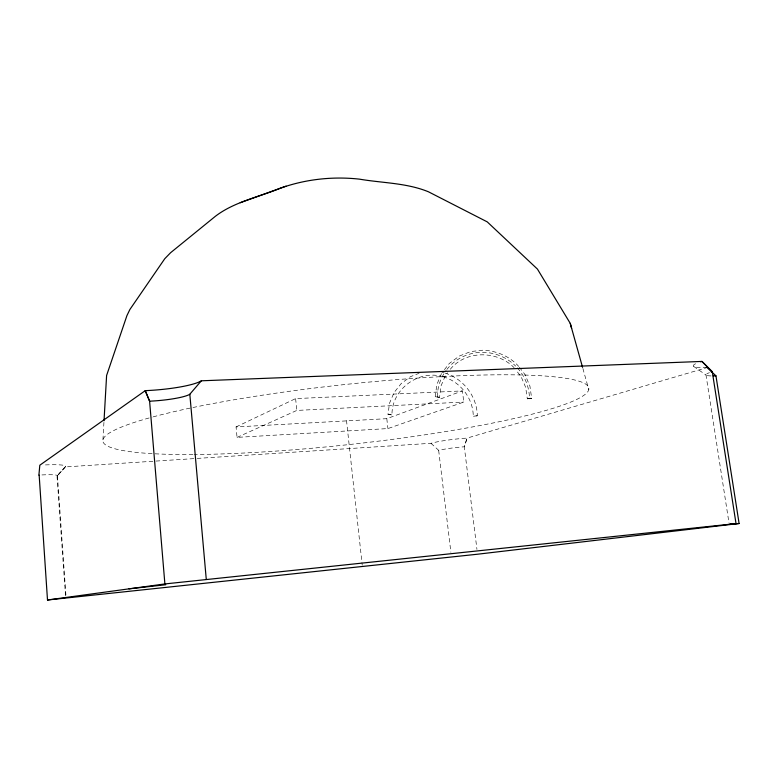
<?xml version="1.0" encoding="UTF-8"?>
<svg xmlns="http://www.w3.org/2000/svg" width="778" height="778" viewBox="0 0 778 778"><rect width="100%" height="100%" fill="white"/><g stroke="black" fill="none" stroke-linecap="round" stroke-linejoin="round"><path stroke-width="0.58" stroke-dasharray="3.89 2.92" d="M102.939 439.823L103.96 421.948M439.541 397.295L435.184 396.741L439.531 397.334L441.077 385.781L445.444 375.434L447.525 372.788M435.213 396.79L436.818 384.624L441.641 373.197M443.159 376.737C418.71 369.229 391.538 389.253 391.976 414.946L387.969 414.363L389.535 403.16L394.076 392.559L401.244 383.505L410.502 376.659L419.099 373.284M477.313 415.773L473.277 416.269L477.313 415.773C477.031 396.138 463.056 378.273 444.267 372.837M450.306 369.249C465.847 350.139 497.23 350.411 514.122 367.683M444.423 369.667L449.285 363.482L459.273 356.071L470.836 351.539L483.274 350.149C496.568 350.878 509.823 356.285 518.673 366.399M527.28 398.793L531.666 398.268L527.328 398.851L525.636 387.269L521.153 376.756L516.232 370.406M519.373 367.304L524.994 374.549L529.915 386.102L531.656 398.219L529.235 398.822M65.527 595.754L57.018 476.126L65.43 466.751A31.412 3.229 -4.7 0 0 44.064 464.972M387.969 414.363L391.976 414.946M65.43 466.751L57.018 476.126L65.109 466.936L154.764 461.15M236.065 426.937L295.611 398.608L462.404 390.916L463.785 402.051L387.93 428.571L237.047 437.372L236.065 426.937L386.802 418.681L462.404 390.916M237.047 437.372L296.826 410.424L463.785 402.051M197.174 458.417L431.119 443.285A26.51 2.499 -6.7 0 1 465.828 438.179L467.111 438.102L464.301 446.796L476.953 549.443M431.002 443.324L438.763 450.423A18.915 1.663 -6.6 0 1 463.435 446.854L464.301 446.796L467.043 438.102L707.406 367.479M529.983 398.21L531.656 398.248M155.979 461.072L195.959 458.495M441.953 372.497L444.248 372.827M443.139 376.737C460.44 381.716 473.112 398.248 473.277 416.269M693.587 366.35L706.161 375.132M582.887 368.49L588.781 389.613M705.957 374.753L729.044 523.254M438.675 450.452L450.89 552.302M386.802 418.681L387.93 428.571M346.492 420.324L362.227 565.178M295.611 398.608L296.826 410.424M57.426 475.718L65.955 595.685M153.178 416.852A244.438 30.07 -6.2 0 1 495.168 374.831A244.438 30.07 -6.2 0 1 536.703 412.982A244.438 30.07 -6.2 0 1 194.189 454.517M192.973 454.527A244.438 30.07 -6.2 0 1 152.011 417.164M437.362 397.023A46.408 45.357 35.7 0 1 446.154 370.377M446.883 369.433A46.408 45.357 35.7 0 1 515.697 366.137M517.351 367.877A46.408 45.357 35.7 0 1 529.468 398.531M711.082 375.93A28.134 3.248 -8.3 0 1 709.458 372.672M41.915 474.94A22.406 2.159 -4.8 0 1 57.241 476M707.066 367.498A39.435 4.862 -8.4 0 1 697.983 362.733"/><path stroke-width="1.17" d="M104.028 420.752L106.605 375.473L126.921 315.625L129.887 309.488L164.78 258.704L170.596 252.714L215.428 216.255C234.353 201.774 258.52 197.223 280.129 188.286C305.355 179.193 332.828 176.207 359.455 179.144C382.426 183.083 406.602 182.83 428.454 191.796L487.242 221.876L537.442 269.091L570.245 323.366L582.566 367.333M38.9 475.115L39.814 465.215L145.301 390.634L149.6 401.176L164.887 583.938L47.497 599.994L39.153 475.105M201.337 380.802L201.21 380.899A46.972 7.663 -4.8 0 1 147.567 390.546L145.165 390.644L149.6 401.176L151.224 401.108A33.522 5.125 -4.9 0 0 189.735 394.329L201.337 380.802L701.912 361.43L712.288 371.787L736.027 523.594L729.239 524.45L739.1 523.497L715.955 375.852L707.066 367.498M286.071 186.156L240.227 202.727M700.618 361.819L701.989 361.41L712.288 371.787L711.355 372.049M165.792 584.735L128.983 588.849M736.027 523.594L164.887 583.938M739.1 523.497L477.536 554.218L47.497 599.994M715.955 375.852L715.711 375.862A28.134 3.248 -8.3 0 1 713.241 375.939M570.245 323.366L571.635 328.404M189.822 394.261L206.267 579.309"/></g></svg>
